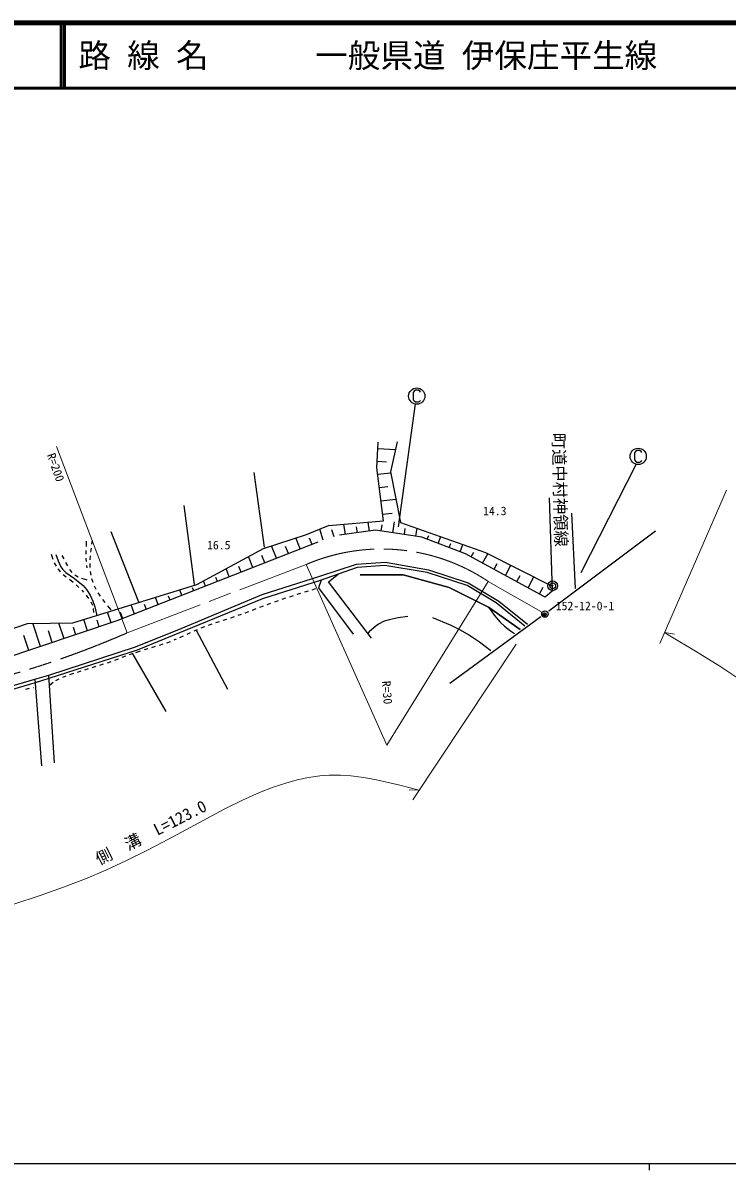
# Model space of a CAD drawing. Units: millimetres, scale not verified. Extents: x 40000 to 680000, y 20000 to 380000.
# Drawn here: x 171870 to 279956, y 204000 to 380000 of the extents above; entities that cross this region are included whole.
import ezdxf
from ezdxf.enums import TextEntityAlignment as Align

# ---------------------------------------------------------------- set-up
doc = ezdxf.new("R2010")
doc.units = ezdxf.units.MM
doc.header["$LTSCALE"] = 1000
doc.header["$PDMODE"] = 32
doc.header["$PDSIZE"] = 500
doc.linetypes.add('CHAIN', pattern=[18.5, 12, -1.5, 3.5, -1.5])
for name, color, linetype, lineweight in [('M-BGD', 7, 'Continuous', 25), ('M-BGD-EXST', 7, 'Continuous', 25), ('M-BMK', 2, 'CHAIN', 13), ('M-BMK-OTRS', 5, 'Continuous', 25), ('M-BMK-SRVR', 3, 'Continuous', 25), ('M-STR-HTXT', 7, 'Continuous', 13), ('M-TTL', 2, 'Continuous', 140), ('M-TTL-BAND', 7, 'Continuous', 25), ('M-TTL-LINE', 7, 'Continuous', 50)]:
    doc.layers.add(name, color=color, linetype=linetype, lineweight=lineweight)
doc.layers.add('M-OTRS', color=6, linetype='Continuous')
doc.layers.add('M-TTL-TXT', color=7, linetype='Continuous')
doc.styles.add('ＭＳ ゴシック', font='')
doc.styles.get('ＭＳ ゴシック').set_extended_font_data('MS Gothic')

msp = doc.modelspace()

# ---------------------------------------------------------------- linework, layer by layer
at = {"layer": 'M-BGD'}
for p, q in [((226195, 311764), (226385, 315675)), ((229294, 315722), (228293, 311145)), ((226338, 314697), (229041, 314565)), ((227196, 303610), (226195, 311764)), ((226242, 312742), (227667, 312672)), ((208949, 299544), (207340, 311048)), ((226320, 310745), (228323, 310991)), ((228293, 311145), (229819, 303372)), ((226570, 308707), (227860, 308865)), ((226821, 306668), (229116, 306950)), ((252632, 307119), (253109, 292813)), ((198204, 293819), (196640, 305950)), ((227071, 304629), (228536, 304809)), ((256686, 293230), (256149, 304794)), ((215401, 301526), (218787, 302909)), ((218787, 302909), (227196, 303610)), ((221368, 301526), (221147, 303106)), ((225064, 302042), (224872, 303416)), ((226874, 302037), (227017, 302977)), ((228648, 301769), (228903, 303455)), ((229819, 303372), (242866, 298750)), ((185386, 301983), (189621, 291187)), ((208772, 299380), (215401, 301526)), ((214433, 299290), (213764, 300996)), ((216248, 300003), (215869, 300969)), ((217978, 300618), (217430, 302355)), ((219622, 301137), (219283, 302214)), ((225988, 302171), (220444, 301396)), ((223216, 301784), (223092, 302670)), ((233081, 301098), (225988, 302171)), ((230421, 301501), (230564, 302445)), ((232194, 301233), (232381, 302464)), ((239817, 298535), (233081, 301098)), ((233923, 300778), (234152, 301381)), ((235607, 300137), (236004, 301181)), ((181594, 300484), (181560, 299683)), ((182305, 298824), (182381, 299419)), ((182468, 300012), (182562, 300603)), ((217156, 300359), (186298, 288245)), ((198559, 293860), (208772, 299380)), ((210803, 297865), (210046, 299792)), ((212618, 298578), (212190, 299668)), ((237291, 299496), (237538, 300146)), ((238975, 298856), (239402, 299978)), ((176215, 298500), (176466, 297722)), ((177631, 298836), (177627, 298844)), ((178187, 297781), (177909, 298311)), ((181542, 299083), (181537, 298483)), ((181551, 297884), (181581, 297377)), ((182205, 297623), (182245, 298226)), ((207172, 296440), (206500, 298152)), ((208988, 297152), (208532, 298313)), ((252036, 291919), (239817, 298535)), ((240690, 298063), (241087, 298797)), ((242435, 297118), (243222, 298571)), ((242866, 298750), (253083, 293602)), ((176684, 297159), (176949, 296629)), ((177207, 296243), (177596, 295799)), ((178750, 296693), (178466, 297241)), ((179412, 295684), (179057, 296163)), ((181633, 296779), (181671, 296402)), ((182200, 296465), (182189, 297073)), ((182328, 295266), (182244, 295861)), ((203542, 295015), (203044, 296284)), ((205357, 295727), (205006, 296622)), ((217444, 295098), (223088, 296955)), ((223170, 296429), (217489, 294459)), ((223088, 296955), (227511, 297253)), ((227412, 296764), (223170, 296429)), ((233935, 295694), (227412, 296764)), ((227511, 297253), (234133, 296093)), ((240039, 293680), (233935, 295694)), ((234133, 296093), (240207, 294109)), ((244181, 296172), (244670, 297075)), ((245927, 295227), (246769, 296784)), ((178036, 295391), (178509, 295008)), ((178994, 294636), (179575, 294177)), ((180358, 294980), (179853, 295279)), ((181709, 294495), (180918, 294749)), ((182629, 294134), (182456, 294685)), ((199912, 293590), (199587, 294416)), ((201727, 294302), (201480, 294931)), ((208593, 292290), (217444, 295098)), ((217489, 294459), (208669, 291651)), ((217628, 294507), (217249, 293348)), ((218775, 294254), (220276, 295425)), ((225356, 285623), (218775, 294254)), ((223617, 295328), (230258, 295328)), ((230258, 295328), (223617, 295328)), ((230258, 295328), (237311, 293391)), ((237311, 293391), (230258, 295328)), ((240207, 294109), (244922, 291299)), ((247672, 294282), (248195, 295247)), ((249418, 293337), (250316, 294996)), ((179532, 287947), (198559, 293860)), ((180027, 293787), (180463, 293380)), ((180890, 292953), (181163, 292666)), ((181577, 292201), (181959, 291712)), ((183119, 293061), (182853, 293589)), ((183754, 292045), (183421, 292547)), ((196281, 292164), (195936, 293045)), ((196142, 287107), (208593, 292290)), ((198096, 292877), (197920, 293326)), ((213962, 292338), (214545, 292519)), ((215119, 292693), (215694, 292866)), ((216269, 293037), (216844, 293208)), ((217249, 293348), (222542, 286243)), ((237311, 293391), (243334, 290342)), ((243334, 290342), (237311, 293391)), ((244494, 291025), (240039, 293680)), ((251164, 292391), (251719, 293418)), ((253109, 292813), (252036, 291919)), ((182285, 291196), (182530, 290653)), ((184488, 291069), (184112, 291553)), ((185409, 289955), (184878, 290590)), ((189020, 289314), (188467, 290724)), ((208669, 291651), (189411, 283783)), ((190836, 290027), (190535, 290793)), ((192651, 290739), (192201, 291884)), ((194466, 291452), (194227, 292059)), ((208254, 290353), (208815, 290566)), ((209377, 290776), (209940, 290984)), ((210545, 291203), (211111, 291402)), ((211679, 291596), (212248, 291787)), ((212818, 291974), (213389, 292158)), ((248911, 287462), (244494, 291025)), ((244922, 291299), (249306, 287750)), ((182662, 290146), (182707, 289551)), ((185396, 287944), (184843, 289597)), ((187205, 288601), (186842, 289527)), ((203759, 288732), (204329, 288920)), ((204898, 289113), (205444, 289303)), ((206008, 289508), (206571, 289716)), ((207133, 289927), (207694, 290140)), ((243334, 290342), (248189, 286934)), ((248189, 286934), (243334, 290342)), ((157303, 282504), (172561, 287876)), ((186298, 288245), (168272, 282212)), ((172561, 287876), (179532, 287947)), ((174581, 284324), (173389, 287884)), ((178186, 285530), (177384, 287925)), ((179989, 286134), (179625, 287221)), ((181791, 286737), (181211, 288469)), ((183594, 287340), (183254, 288356)), ((189157, 284297), (196142, 287107)), ((198157, 286738), (198660, 286954)), ((199216, 287178), (199777, 287392)), ((200340, 287597), (200906, 287795)), ((201475, 287987), (202045, 288175)), ((202616, 288361), (203188, 288546)), ((172778, 283720), (172018, 285993)), ((176383, 284927), (175785, 286714)), ((193955, 284914), (194517, 285120)), ((195060, 285335), (195427, 285491)), ((195976, 285735), (196521, 285985)), ((197065, 286239), (197610, 286492)), ((198477, 286822), (203246, 277780)), ((175828, 279931), (189157, 284297)), ((189411, 283783), (175863, 279399)), ((189178, 283427), (189942, 283668)), ((190517, 283843), (191093, 284014)), ((191669, 284185), (192244, 284358)), ((192817, 284536), (193388, 284720)), ((183669, 281466), (184239, 281649)), ((184827, 281844), (185394, 282042)), ((185958, 282247), (186521, 282456)), ((187082, 282667), (187644, 282877)), ((188207, 283085), (188772, 283287)), ((188673, 283198), (193785, 274347)), ((173722, 279321), (175828, 279931)), ((176713, 266503), (175828, 279931)), ((179091, 280028), (179659, 280223)), ((180230, 280410), (180802, 280590)), ((181376, 280766), (181950, 280940)), ((182523, 281113), (183097, 281288)), ((161990, 275863), (173722, 279321)), ((173766, 278748), (162339, 275485)), ((173722, 279321), (174729, 266014)), ((175863, 279399), (173766, 278748)), ((175891, 278368), (176524, 278859)), ((176916, 279112), (177449, 279386)), ((178003, 279622), (178525, 279823)), ((172308, 277786), (172894, 277913)), ((173481, 278040), (173544, 278053))]:
    msp.add_line(p, q, dxfattribs=at)
for points in [[(176934, 298457), (177257, 297475), (177675, 296572), (177926, 296206), (178471, 295657), (179796, 294739), (181118, 293694), (181640, 293077), (182182, 292224), (182605, 291306), (182903, 290408), (183231, 289096)], [(230930, 288906), (229485, 288724), (228093, 288440), (227343, 288192), (226470, 287758), (225766, 287243), (225023, 286562), (224803, 286348)], [(243701, 283656), (241940, 284991), (240123, 286227), (238942, 286904), (237504, 287599), (234793, 288716)], [(243383, 290308), (244205, 289158), (245102, 288087), (245770, 287460), (246728, 286737), (247344, 286317)]]:
    msp.add_lwpolyline(points, dxfattribs=at)
at = {"layer": 'M-BGD-EXST'}
for p, q in [((231927, 323497), (231777, 323297)), ((231777, 323297), (231777, 322197)), ((231777, 322197), (231927, 321997)), ((232127, 323647), (231927, 323497)), ((232577, 323647), (232127, 323647)), ((232777, 323497), (232577, 323647)), ((232877, 323347), (232777, 323497)), ((232777, 321947), (232877, 322097)), ((229534, 302679), (232142, 321585)), ((231927, 321997), (232127, 321847)), ((232127, 321847), (232577, 321847)), ((232577, 321847), (232777, 321947)), ((265910, 314251), (265760, 314051)), ((265760, 314051), (265760, 312951)), ((266110, 314401), (265910, 314251)), ((266560, 314401), (266110, 314401)), ((266760, 314251), (266560, 314401)), ((266860, 314101), (266760, 314251)), ((257563, 295661), (266057, 312351)), ((265760, 312951), (265910, 312751)), ((265910, 312751), (266110, 312601)), ((266110, 312601), (266560, 312601)), ((266560, 312601), (266760, 312701)), ((266760, 312701), (266860, 312851))]:
    msp.add_line(p, q, dxfattribs=at)
for centre in [(232327, 322747), (266310, 313501)]:
    msp.add_circle(centre, 1250, dxfattribs=at)
at = {"layer": 'M-BMK'}
for p, q in [((187868, 286424), (215361, 296918)), ((243302, 294304), (251348, 289682))]:
    msp.add_line(p, q, dxfattribs=at)
for centre, radius, start, end in [((226924, 269874), 29412, 56.16248, 113.15073), ((130039, 418925), 144570, 281.89203, 293.57849)]:
    msp.add_arc(centre, radius, start, end, dxfattribs=at)
at = {"layer": 'M-BMK-OTRS'}
for p, q in [((268990, 302028), (252598, 289758)), ((251392, 288866), (237396, 278642))]:
    msp.add_line(p, q, dxfattribs=at)
at = {"layer": 'M-BMK-SRVR'}
for centre, radius in [((253191, 293643), 750), ((253191, 293643), 450), ((253191, 293643), 30), ((251998, 289308), 500), ((251998, 289308), 20)]:
    msp.add_circle(centre, radius, dxfattribs=at)
at = {"layer": 'M-OTRS'}
msp.add_point((251937, 289248), dxfattribs=at)
at = {"layer": 'M-STR-HTXT'}
for p, q in [((177036, 315020), (187868, 286424)), ((257563, 295661), (266057, 312351)), ((279891, 308296), (269639, 284811)), ((215361, 296918), (227751, 269191)), ((227751, 269191), (243302, 294304)), ((243302, 294304), (251348, 289682)), ((270357, 286457), (271899, 286231)), ((247569, 284665), (231735, 260822)), ((232704, 262281), (231148, 262356))]:
    msp.add_line(p, q, dxfattribs=at)
for points in [[(328702, 233110), (322661, 240853), (319762, 244429), (316660, 248088), (314265, 250769), (311662, 253528), (308693, 256493), (305650, 259388), (298433, 265946), (290974, 272337), (287849, 274840), (284665, 277259), (281741, 279353), (278847, 281298), (275118, 283631), (271163, 285984), (270357, 286457)], [(232704, 262281), (229531, 263114), (226163, 263886), (224185, 264238), (222210, 264484), (220633, 264587), (218863, 264589), (217460, 264491), (215699, 264242), (213947, 263867), (212206, 263382), (210290, 262735), (208209, 261918), (205575, 260748), (202854, 259421), (194221, 254793), (190883, 253018), (187669, 251421), (184583, 250011), (181450, 248692), (178089, 247387), (174500, 246104), (170494, 244791)]]:
    msp.add_lwpolyline(points, dxfattribs=at)
at = {"layer": 'M-TTL'}
msp.add_line((680000, 380000), (40000, 380000), dxfattribs=at)
at = {"layer": 'M-TTL-BAND'}
for p, q in [((40000, 205000), (579000, 205000)), ((268000, 205000), (268000, 204000))]:
    msp.add_line(p, q, dxfattribs=at)
at = {"layer": 'M-TTL-LINE'}
for p, q in [((177750, 380000), (177750, 370000)), ((178250, 380000), (178250, 370000)), ((40000, 370000), (680000, 370000))]:
    msp.add_line(p, q, dxfattribs=at)

# ---------------------------------------------------------------- texts
at = {"layer": 'M-BGD', "style": 'ＭＳ ゴシック'}
msp.add_text('町道中村神領線', height=1833, rotation=271.4, dxfattribs=at).set_placement((252625, 317080), align=Align.BOTTOM_LEFT)
for s, p in [('14.3', (242514, 304073)), ('16.5', (200136, 298835))]:
    msp.add_text(s, height=1320, dxfattribs=at).set_placement(p, align=Align.BOTTOM_LEFT)
at = {"layer": 'M-BMK-SRVR', "style": 'ＭＳ ゴシック'}
msp.add_text('152-12-0-1', height=1320, dxfattribs=at).set_placement((253657, 289503), align=Align.BOTTOM_LEFT)
at = {"layer": 'M-STR-HTXT', "style": 'ＭＳ ゴシック'}
for s, height, rotation, p in [('R=200', 1320, 289.3, (175170, 313586)), ('R=30', 1320, 274.4, (226590, 278978)), ('側\u3000溝\u3000L=123.0', 1833, 26.9, (183831, 250249))]:
    msp.add_text(s, height=height, rotation=rotation, dxfattribs=at).set_placement(p, align=Align.BOTTOM_LEFT)
at = {"layer": 'M-TTL-TXT', "style": 'ＭＳ ゴシック'}
for s, p in [('路 線 名', (180380, 375000)), ('一般県道 伊保庄平生線', (216734, 375000))]:
    msp.add_text(s, height=3666, dxfattribs=at).set_placement(p, align=Align.MIDDLE_LEFT)

doc.saveas('drawing.dxf')
